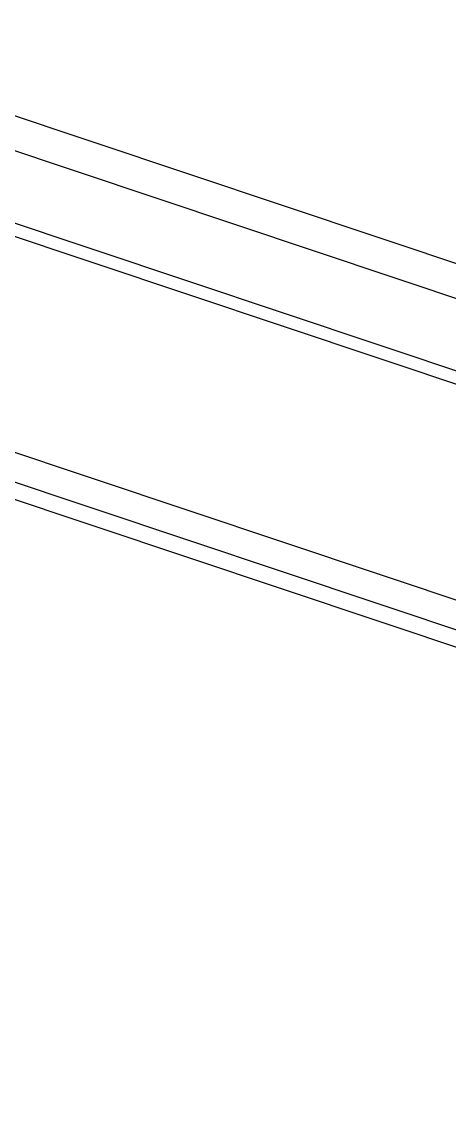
# Model space of a CAD drawing. Header units: millimetres. Extents: x 1518 to 2058, y 69 to 444.
# Drawn here: x 1748.46 to 1754.38, y 104.64 to 119.72 of the extents above; entities that cross this region are included whole.
import ezdxf

# ---------------------------------------------------------------- set-up
doc = ezdxf.new("R2010")
doc.units = ezdxf.units.MM
doc.layers.add('06___PRT_ALL_SURFS', color=7, linetype='Continuous')

# ---------------------------------------------------------------- blocks, each defined once
blk = doc.blocks.new('*u40')
at = {"layer": '06___PRT_ALL_SURFS', "color": 7, "linetype": 'Continuous'}
for p, q in [((-13.337, -15.799), (-70.772, 3.413)), ((-71.228, 3.009), (-13.265, -16.38)), ((-13.789, -17.36), (-71.786, 2.04)), ((-13.964, -17.515), (-71.962, 1.885)), ((-74.145, -0.818), (-15.178, -20.542)), ((-14.801, -21.145), (-74.354, -1.225)), ((-14.565, -21.501), (-74.118, -1.58))]:
    blk.add_line(p, q, dxfattribs=at)

msp = doc.modelspace()

# ---------------------------------------------------------------- block references
at = {"xscale": 0.8693999999999998, "yscale": 0.8693999999999998, "zscale": 0.8693999999999998}
msp.add_blockref('*u40', (1796.23, 120.02), dxfattribs=at)

doc.saveas('drawing.dxf')
